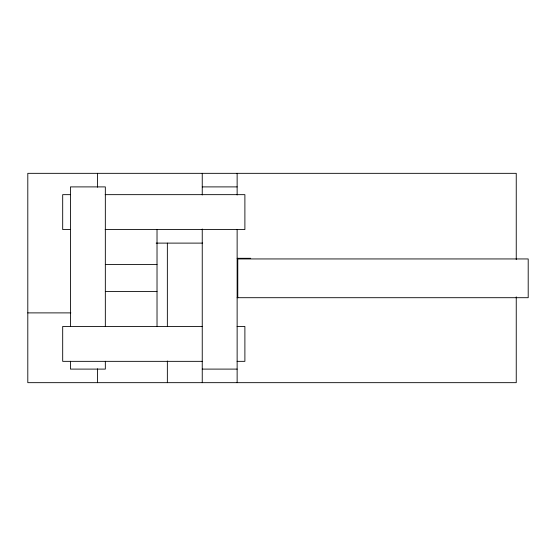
<?xml version="1.0" encoding="UTF-8"?>
<svg xmlns="http://www.w3.org/2000/svg" width="556" height="556" viewBox="0 0 556 556"><rect width="100%" height="100%" fill="white"/><g stroke="black" fill="none" stroke-linecap="round" stroke-linejoin="round"><path stroke-width="0.83" d="M202.245 186.899L237.134 186.899M70.494 194.656L62.689 194.656L62.689 229.545L70.494 229.545M105.16 194.656L244.89 194.656L244.89 229.545L105.16 229.545M156.16 243.111L202.676 243.111M237.134 258.297L250.7 258.297M105.334 264.434L157.021 264.434M105.334 291.566L157.021 291.566M237.134 297.703L528.2 297.703L528.2 258.943L237.78 258.943L237.78 297.703M27.8 312.889L70.876 312.889M202.412 326.455L62.689 326.455L62.689 361.344L202.412 361.344M237.085 326.455L244.89 326.455L244.89 361.344L237.085 361.344M202.245 369.101L237.134 369.101M516.246 259.582L516.246 173.333L27.8 173.333L27.8 382.667L516.246 382.667L516.246 296.855M237.134 173.333L237.134 195.003M237.134 229.378L237.134 382.667M202.245 173.333L202.245 194.975M202.245 228.982L202.245 382.667M167.356 243.111L167.356 326.323M167.356 360.997L167.356 382.667M157.021 229.545L157.021 326.455M105.334 326.622L105.334 186.899L70.445 186.899L70.445 326.622M105.334 361.296L105.334 369.101L70.445 369.101L70.445 361.296M97.578 173.333L97.578 187.198M97.578 368.802L97.578 382.667"/></g></svg>
